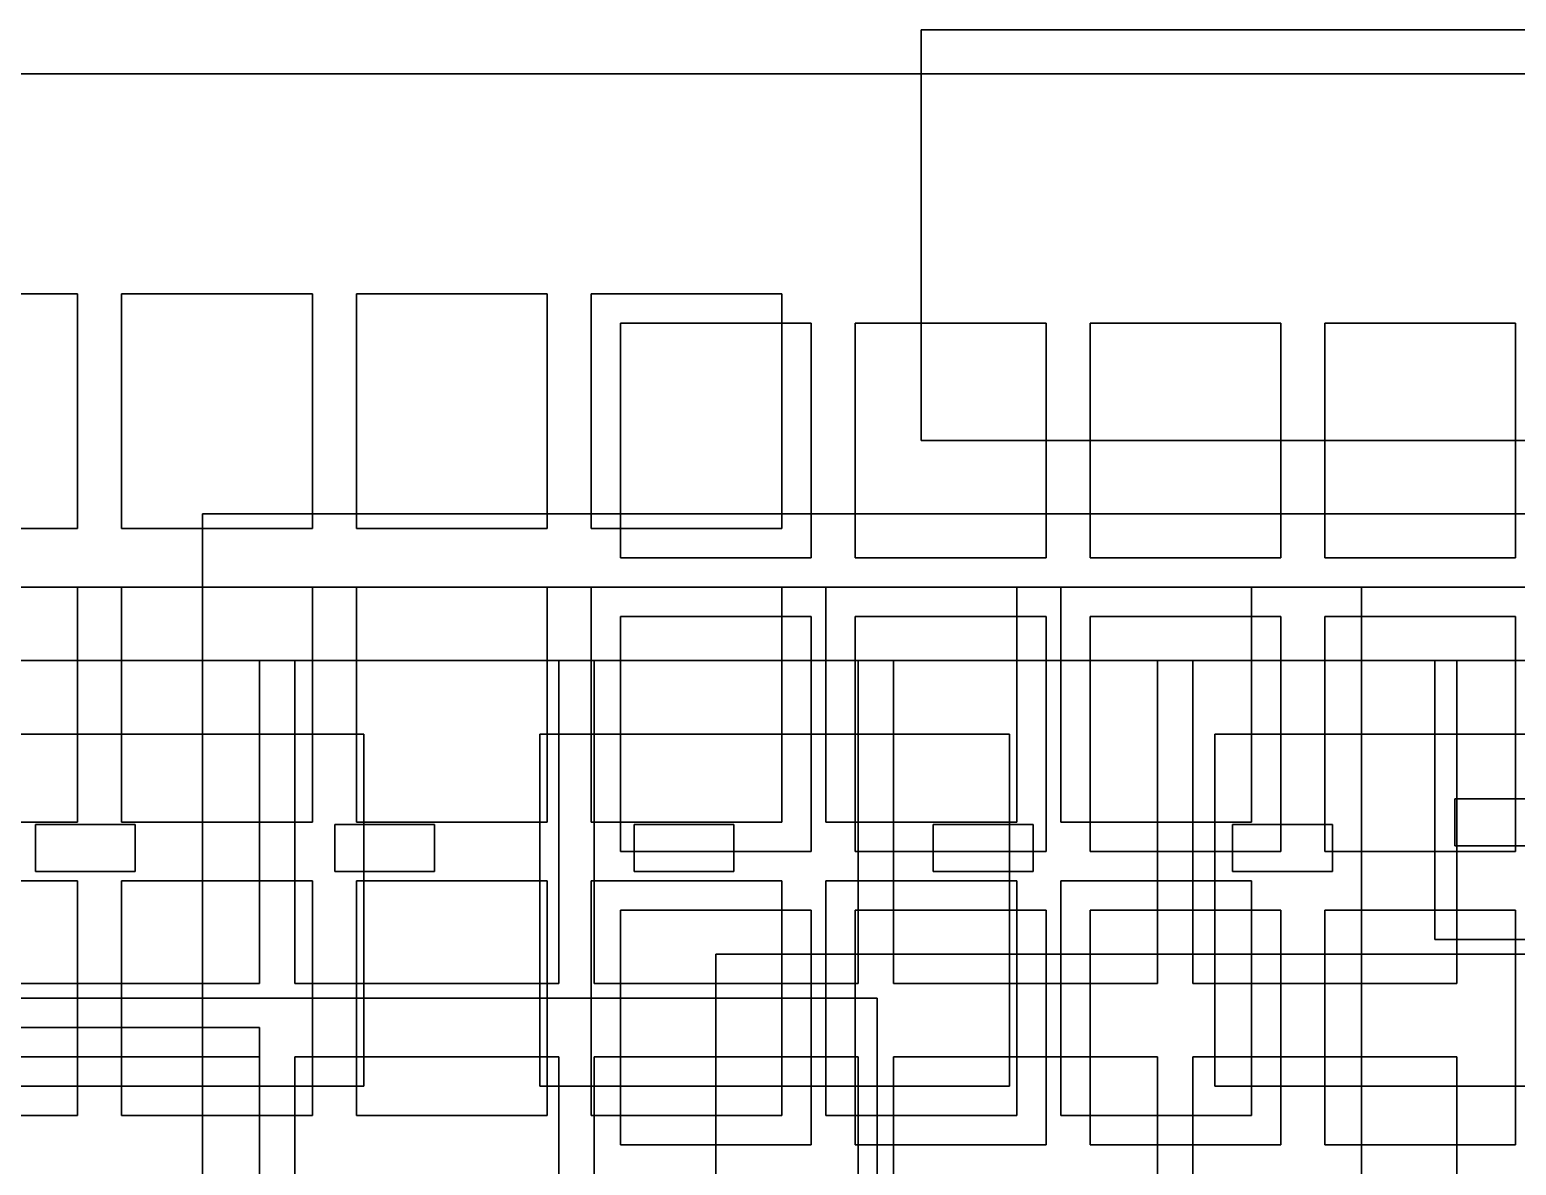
# Model space of a CAD drawing. Header units: feet. Extents: x -228 to 222, y -147 to 142.
# Drawn here: x -176.8 to -75.5, y 60.6 to 138 of the extents above; entities that cross this region are included whole.
import ezdxf

# ---------------------------------------------------------------- set-up
doc = ezdxf.new("R2010")
doc.units = ezdxf.units.FT
for name, color, linetype in [('bed', 7, 'CONTINUOUS'), ('corridor_soiled', 7, 'CONTINUOUS'), ('ed', 7, 'CONTINUOUS'), ('floor', 7, 'CONTINUOUS'), ('icu', 7, 'CONTINUOUS'), ('isolation_bed', 7, 'CONTINUOUS'), ('nicu', 7, 'CONTINUOUS'), ('procedure', 7, 'CONTINUOUS'), ('women', 7, 'CONTINUOUS')]:
    doc.layers.add(name, color=color, linetype=linetype)

msp = doc.modelspace()

# ---------------------------------------------------------------- linework, layer by layer
at = {"layer": 'bed'}
for points in [[(-108.38, 83.84, 63.75), (-115.18, 83.84, 63.75), (-115.18, 83.84, 65.95), (-108.38, 83.84, 65.95)], [(-115.18, 83.84, 63.75), (-115.18, 80.64, 63.75), (-115.18, 80.64, 65.95), (-115.18, 83.84, 65.95)], [(-115.18, 80.64, 65.95), (-108.38, 80.64, 65.95), (-108.38, 83.84, 65.95), (-115.18, 83.84, 65.95)], [(-115.18, 80.64, 63.75), (-115.18, 83.84, 63.75), (-108.38, 83.84, 63.75), (-108.38, 80.64, 63.75)], [(-108.38, 80.64, 63.75), (-108.38, 83.84, 63.75), (-108.38, 83.84, 65.95), (-108.38, 80.64, 65.95)], [(-87.98, 83.84, 63.75), (-94.78, 83.84, 63.75), (-94.78, 83.84, 65.95), (-87.98, 83.84, 65.95)], [(-94.78, 83.84, 63.75), (-94.78, 80.64, 63.75), (-94.78, 80.64, 65.95), (-94.78, 83.84, 65.95)], [(-94.78, 80.64, 65.95), (-87.98, 80.64, 65.95), (-87.98, 83.84, 65.95), (-94.78, 83.84, 65.95)], [(-94.78, 80.64, 63.75), (-94.78, 83.84, 63.75), (-87.98, 83.84, 63.75), (-87.98, 80.64, 63.75)], [(-87.98, 80.64, 63.75), (-87.98, 83.84, 63.75), (-87.98, 83.84, 65.95), (-87.98, 80.64, 65.95)], [(-115.18, 80.64, 63.75), (-108.38, 80.64, 63.75), (-108.38, 80.64, 65.95), (-115.18, 80.64, 65.95)], [(-94.78, 80.64, 63.75), (-87.98, 80.64, 63.75), (-87.98, 80.64, 65.95), (-94.78, 80.64, 65.95)]]:
    msp.add_3dface(points, dxfattribs=at)
at = {"layer": 'corridor_soiled'}
for points in [[(-119, 72, 15), (-189, 72, 15), (-189, 72, 20), (-119, 72, 20)], [(-189, 36, 20), (-119, 36, 20), (-119, 72, 20), (-189, 72, 20)], [(-189, 36, 15), (-189, 72, 15), (-119, 72, 15), (-119, 36, 15)], [(-119, 36, 15), (-119, 72, 15), (-119, 72, 20), (-119, 36, 20)]]:
    msp.add_3dface(points, dxfattribs=at)
at = {"layer": 'ed'}
for points in [[(-173.5, 120, 30), (-186.5, 120, 30), (-186.5, 120, 34.6), (-173.5, 120, 34.6)], [(-186.5, 104, 34.6), (-173.5, 104, 34.6), (-173.5, 120, 34.6), (-186.5, 120, 34.6)], [(-186.5, 104, 30), (-186.5, 120, 30), (-173.5, 120, 30), (-173.5, 104, 30)], [(-173.5, 104, 30), (-173.5, 120, 30), (-173.5, 120, 34.6), (-173.5, 104, 34.6)], [(-157.5, 120, 30), (-170.5, 120, 30), (-170.5, 120, 34.6), (-157.5, 120, 34.6)], [(-170.5, 120, 30), (-170.5, 104, 30), (-170.5, 104, 34.6), (-170.5, 120, 34.6)], [(-170.5, 104, 34.6), (-157.5, 104, 34.6), (-157.5, 120, 34.6), (-170.5, 120, 34.6)], [(-170.5, 104, 30), (-170.5, 120, 30), (-157.5, 120, 30), (-157.5, 104, 30)], [(-157.5, 104, 30), (-157.5, 120, 30), (-157.5, 120, 34.6), (-157.5, 104, 34.6)], [(-141.5, 120, 30), (-154.5, 120, 30), (-154.5, 120, 34.6), (-141.5, 120, 34.6)], [(-154.5, 120, 30), (-154.5, 104, 30), (-154.5, 104, 34.6), (-154.5, 120, 34.6)], [(-154.5, 104, 34.6), (-141.5, 104, 34.6), (-141.5, 120, 34.6), (-154.5, 120, 34.6)], [(-154.5, 104, 30), (-154.5, 120, 30), (-141.5, 120, 30), (-141.5, 104, 30)], [(-141.5, 104, 30), (-141.5, 120, 30), (-141.5, 120, 34.6), (-141.5, 104, 34.6)], [(-125.5, 120, 30), (-138.5, 120, 30), (-138.5, 120, 34.6), (-125.5, 120, 34.6)], [(-138.5, 120, 30), (-138.5, 104, 30), (-138.5, 104, 34.6), (-138.5, 120, 34.6)], [(-138.5, 104, 34.6), (-125.5, 104, 34.6), (-125.5, 120, 34.6), (-138.5, 120, 34.6)], [(-138.5, 104, 30), (-138.5, 120, 30), (-125.5, 120, 30), (-125.5, 104, 30)], [(-125.5, 104, 30), (-125.5, 120, 30), (-125.5, 120, 34.6), (-125.5, 104, 34.6)], [(-123.5, 118, 30), (-136.5, 118, 30), (-136.5, 118, 34.6), (-123.5, 118, 34.6)], [(-136.5, 118, 30), (-136.5, 102, 30), (-136.5, 102, 34.6), (-136.5, 118, 34.6)], [(-136.5, 102, 34.6), (-123.5, 102, 34.6), (-123.5, 118, 34.6), (-136.5, 118, 34.6)], [(-136.5, 102, 30), (-136.5, 118, 30), (-123.5, 118, 30), (-123.5, 102, 30)], [(-123.5, 102, 30), (-123.5, 118, 30), (-123.5, 118, 34.6), (-123.5, 102, 34.6)], [(-107.5, 118, 30), (-120.5, 118, 30), (-120.5, 118, 34.6), (-107.5, 118, 34.6)], [(-120.5, 118, 30), (-120.5, 102, 30), (-120.5, 102, 34.6), (-120.5, 118, 34.6)], [(-120.5, 102, 34.6), (-107.5, 102, 34.6), (-107.5, 118, 34.6), (-120.5, 118, 34.6)], [(-120.5, 102, 30), (-120.5, 118, 30), (-107.5, 118, 30), (-107.5, 102, 30)], [(-107.5, 102, 30), (-107.5, 118, 30), (-107.5, 118, 34.6), (-107.5, 102, 34.6)], [(-91.5, 118, 30), (-104.5, 118, 30), (-104.5, 118, 34.6), (-91.5, 118, 34.6)], [(-104.5, 118, 30), (-104.5, 102, 30), (-104.5, 102, 34.6), (-104.5, 118, 34.6)], [(-104.5, 102, 34.6), (-91.5, 102, 34.6), (-91.5, 118, 34.6), (-104.5, 118, 34.6)], [(-104.5, 102, 30), (-104.5, 118, 30), (-91.5, 118, 30), (-91.5, 102, 30)], [(-91.5, 102, 30), (-91.5, 118, 30), (-91.5, 118, 34.6), (-91.5, 102, 34.6)], [(-75.5, 118, 30), (-88.5, 118, 30), (-88.5, 118, 34.6), (-75.5, 118, 34.6)], [(-88.5, 118, 30), (-88.5, 102, 30), (-88.5, 102, 34.6), (-88.5, 118, 34.6)], [(-88.5, 102, 34.6), (-75.5, 102, 34.6), (-75.5, 118, 34.6), (-88.5, 118, 34.6)], [(-88.5, 102, 30), (-88.5, 118, 30), (-75.5, 118, 30), (-75.5, 102, 30)], [(-75.5, 102, 30), (-75.5, 118, 30), (-75.5, 118, 34.6), (-75.5, 102, 34.6)], [(-186.5, 104, 30), (-173.5, 104, 30), (-173.5, 104, 34.6), (-186.5, 104, 34.6)], [(-170.5, 104, 30), (-157.5, 104, 30), (-157.5, 104, 34.6), (-170.5, 104, 34.6)], [(-154.5, 104, 30), (-141.5, 104, 30), (-141.5, 104, 34.6), (-154.5, 104, 34.6)], [(-138.5, 104, 30), (-125.5, 104, 30), (-125.5, 104, 34.6), (-138.5, 104, 34.6)], [(-136.5, 102, 30), (-123.5, 102, 30), (-123.5, 102, 34.6), (-136.5, 102, 34.6)], [(-120.5, 102, 30), (-107.5, 102, 30), (-107.5, 102, 34.6), (-120.5, 102, 34.6)], [(-104.5, 102, 30), (-91.5, 102, 30), (-91.5, 102, 34.6), (-104.5, 102, 34.6)], [(-88.5, 102, 30), (-75.5, 102, 30), (-75.5, 102, 34.6), (-88.5, 102, 34.6)], [(-173.5, 100, 30), (-186.5, 100, 30), (-186.5, 100, 34.6), (-173.5, 100, 34.6)], [(-186.5, 84, 34.6), (-173.5, 84, 34.6), (-173.5, 100, 34.6), (-186.5, 100, 34.6)], [(-186.5, 84, 30), (-186.5, 100, 30), (-173.5, 100, 30), (-173.5, 84, 30)], [(-173.5, 84, 30), (-173.5, 100, 30), (-173.5, 100, 34.6), (-173.5, 84, 34.6)], [(-157.5, 100, 30), (-170.5, 100, 30), (-170.5, 100, 34.6), (-157.5, 100, 34.6)], [(-170.5, 100, 30), (-170.5, 84, 30), (-170.5, 84, 34.6), (-170.5, 100, 34.6)], [(-170.5, 84, 34.6), (-157.5, 84, 34.6), (-157.5, 100, 34.6), (-170.5, 100, 34.6)], [(-170.5, 84, 30), (-170.5, 100, 30), (-157.5, 100, 30), (-157.5, 84, 30)], [(-157.5, 84, 30), (-157.5, 100, 30), (-157.5, 100, 34.6), (-157.5, 84, 34.6)], [(-141.5, 100, 30), (-154.5, 100, 30), (-154.5, 100, 34.6), (-141.5, 100, 34.6)], [(-154.5, 100, 30), (-154.5, 84, 30), (-154.5, 84, 34.6), (-154.5, 100, 34.6)], [(-154.5, 84, 34.6), (-141.5, 84, 34.6), (-141.5, 100, 34.6), (-154.5, 100, 34.6)], [(-154.5, 84, 30), (-154.5, 100, 30), (-141.5, 100, 30), (-141.5, 84, 30)], [(-141.5, 84, 30), (-141.5, 100, 30), (-141.5, 100, 34.6), (-141.5, 84, 34.6)], [(-125.5, 100, 30), (-138.5, 100, 30), (-138.5, 100, 34.6), (-125.5, 100, 34.6)], [(-138.5, 100, 30), (-138.5, 84, 30), (-138.5, 84, 34.6), (-138.5, 100, 34.6)], [(-138.5, 84, 34.6), (-125.5, 84, 34.6), (-125.5, 100, 34.6), (-138.5, 100, 34.6)], [(-138.5, 84, 30), (-138.5, 100, 30), (-125.5, 100, 30), (-125.5, 84, 30)], [(-125.5, 84, 30), (-125.5, 100, 30), (-125.5, 100, 34.6), (-125.5, 84, 34.6)], [(-109.5, 100, 30), (-122.5, 100, 30), (-122.5, 100, 34.6), (-109.5, 100, 34.6)], [(-122.5, 100, 30), (-122.5, 84, 30), (-122.5, 84, 34.6), (-122.5, 100, 34.6)], [(-122.5, 84, 34.6), (-109.5, 84, 34.6), (-109.5, 100, 34.6), (-122.5, 100, 34.6)], [(-122.5, 84, 30), (-122.5, 100, 30), (-109.5, 100, 30), (-109.5, 84, 30)], [(-109.5, 84, 30), (-109.5, 100, 30), (-109.5, 100, 34.6), (-109.5, 84, 34.6)], [(-93.5, 100, 30), (-106.5, 100, 30), (-106.5, 100, 34.6), (-93.5, 100, 34.6)], [(-106.5, 100, 30), (-106.5, 84, 30), (-106.5, 84, 34.6), (-106.5, 100, 34.6)], [(-106.5, 84, 34.6), (-93.5, 84, 34.6), (-93.5, 100, 34.6), (-106.5, 100, 34.6)], [(-106.5, 84, 30), (-106.5, 100, 30), (-93.5, 100, 30), (-93.5, 84, 30)], [(-93.5, 84, 30), (-93.5, 100, 30), (-93.5, 100, 34.6), (-93.5, 84, 34.6)], [(-123.5, 98, 30), (-136.5, 98, 30), (-136.5, 98, 34.6), (-123.5, 98, 34.6)], [(-136.5, 98, 30), (-136.5, 82, 30), (-136.5, 82, 34.6), (-136.5, 98, 34.6)], [(-136.5, 82, 34.6), (-123.5, 82, 34.6), (-123.5, 98, 34.6), (-136.5, 98, 34.6)], [(-136.5, 82, 30), (-136.5, 98, 30), (-123.5, 98, 30), (-123.5, 82, 30)], [(-123.5, 82, 30), (-123.5, 98, 30), (-123.5, 98, 34.6), (-123.5, 82, 34.6)], [(-107.5, 98, 30), (-120.5, 98, 30), (-120.5, 98, 34.6), (-107.5, 98, 34.6)], [(-120.5, 98, 30), (-120.5, 82, 30), (-120.5, 82, 34.6), (-120.5, 98, 34.6)], [(-120.5, 82, 34.6), (-107.5, 82, 34.6), (-107.5, 98, 34.6), (-120.5, 98, 34.6)], [(-120.5, 82, 30), (-120.5, 98, 30), (-107.5, 98, 30), (-107.5, 82, 30)], [(-107.5, 82, 30), (-107.5, 98, 30), (-107.5, 98, 34.6), (-107.5, 82, 34.6)], [(-91.5, 98, 30), (-104.5, 98, 30), (-104.5, 98, 34.6), (-91.5, 98, 34.6)], [(-104.5, 98, 30), (-104.5, 82, 30), (-104.5, 82, 34.6), (-104.5, 98, 34.6)], [(-104.5, 82, 34.6), (-91.5, 82, 34.6), (-91.5, 98, 34.6), (-104.5, 98, 34.6)], [(-104.5, 82, 30), (-104.5, 98, 30), (-91.5, 98, 30), (-91.5, 82, 30)], [(-91.5, 82, 30), (-91.5, 98, 30), (-91.5, 98, 34.6), (-91.5, 82, 34.6)], [(-75.5, 98, 30), (-88.5, 98, 30), (-88.5, 98, 34.6), (-75.5, 98, 34.6)], [(-88.5, 98, 30), (-88.5, 82, 30), (-88.5, 82, 34.6), (-88.5, 98, 34.6)], [(-88.5, 82, 34.6), (-75.5, 82, 34.6), (-75.5, 98, 34.6), (-88.5, 98, 34.6)], [(-88.5, 82, 30), (-88.5, 98, 30), (-75.5, 98, 30), (-75.5, 82, 30)], [(-75.5, 82, 30), (-75.5, 98, 30), (-75.5, 98, 34.6), (-75.5, 82, 34.6)], [(-186.5, 84, 30), (-173.5, 84, 30), (-173.5, 84, 34.6), (-186.5, 84, 34.6)], [(-170.5, 84, 30), (-157.5, 84, 30), (-157.5, 84, 34.6), (-170.5, 84, 34.6)], [(-154.5, 84, 30), (-141.5, 84, 30), (-141.5, 84, 34.6), (-154.5, 84, 34.6)], [(-138.5, 84, 30), (-125.5, 84, 30), (-125.5, 84, 34.6), (-138.5, 84, 34.6)], [(-122.5, 84, 30), (-109.5, 84, 30), (-109.5, 84, 34.6), (-122.5, 84, 34.6)], [(-106.5, 84, 30), (-93.5, 84, 30), (-93.5, 84, 34.6), (-106.5, 84, 34.6)], [(-136.5, 82, 30), (-123.5, 82, 30), (-123.5, 82, 34.6), (-136.5, 82, 34.6)], [(-120.5, 82, 30), (-107.5, 82, 30), (-107.5, 82, 34.6), (-120.5, 82, 34.6)], [(-104.5, 82, 30), (-91.5, 82, 30), (-91.5, 82, 34.6), (-104.5, 82, 34.6)], [(-88.5, 82, 30), (-75.5, 82, 30), (-75.5, 82, 34.6), (-88.5, 82, 34.6)], [(-173.5, 80, 30), (-186.5, 80, 30), (-186.5, 80, 34.6), (-173.5, 80, 34.6)], [(-186.5, 64, 34.6), (-173.5, 64, 34.6), (-173.5, 80, 34.6), (-186.5, 80, 34.6)], [(-186.5, 64, 30), (-186.5, 80, 30), (-173.5, 80, 30), (-173.5, 64, 30)], [(-173.5, 64, 30), (-173.5, 80, 30), (-173.5, 80, 34.6), (-173.5, 64, 34.6)], [(-157.5, 80, 30), (-170.5, 80, 30), (-170.5, 80, 34.6), (-157.5, 80, 34.6)], [(-170.5, 80, 30), (-170.5, 64, 30), (-170.5, 64, 34.6), (-170.5, 80, 34.6)], [(-170.5, 64, 34.6), (-157.5, 64, 34.6), (-157.5, 80, 34.6), (-170.5, 80, 34.6)], [(-170.5, 64, 30), (-170.5, 80, 30), (-157.5, 80, 30), (-157.5, 64, 30)], [(-157.5, 64, 30), (-157.5, 80, 30), (-157.5, 80, 34.6), (-157.5, 64, 34.6)], [(-141.5, 80, 30), (-154.5, 80, 30), (-154.5, 80, 34.6), (-141.5, 80, 34.6)], [(-154.5, 80, 30), (-154.5, 64, 30), (-154.5, 64, 34.6), (-154.5, 80, 34.6)], [(-154.5, 64, 34.6), (-141.5, 64, 34.6), (-141.5, 80, 34.6), (-154.5, 80, 34.6)], [(-154.5, 64, 30), (-154.5, 80, 30), (-141.5, 80, 30), (-141.5, 64, 30)], [(-141.5, 64, 30), (-141.5, 80, 30), (-141.5, 80, 34.6), (-141.5, 64, 34.6)], [(-125.5, 80, 30), (-138.5, 80, 30), (-138.5, 80, 34.6), (-125.5, 80, 34.6)], [(-138.5, 80, 30), (-138.5, 64, 30), (-138.5, 64, 34.6), (-138.5, 80, 34.6)], [(-138.5, 64, 34.6), (-125.5, 64, 34.6), (-125.5, 80, 34.6), (-138.5, 80, 34.6)], [(-138.5, 64, 30), (-138.5, 80, 30), (-125.5, 80, 30), (-125.5, 64, 30)], [(-125.5, 64, 30), (-125.5, 80, 30), (-125.5, 80, 34.6), (-125.5, 64, 34.6)], [(-109.5, 80, 30), (-122.5, 80, 30), (-122.5, 80, 34.6), (-109.5, 80, 34.6)], [(-122.5, 80, 30), (-122.5, 64, 30), (-122.5, 64, 34.6), (-122.5, 80, 34.6)], [(-122.5, 64, 34.6), (-109.5, 64, 34.6), (-109.5, 80, 34.6), (-122.5, 80, 34.6)], [(-122.5, 64, 30), (-122.5, 80, 30), (-109.5, 80, 30), (-109.5, 64, 30)], [(-109.5, 64, 30), (-109.5, 80, 30), (-109.5, 80, 34.6), (-109.5, 64, 34.6)], [(-93.5, 80, 30), (-106.5, 80, 30), (-106.5, 80, 34.6), (-93.5, 80, 34.6)], [(-106.5, 80, 30), (-106.5, 64, 30), (-106.5, 64, 34.6), (-106.5, 80, 34.6)], [(-106.5, 64, 34.6), (-93.5, 64, 34.6), (-93.5, 80, 34.6), (-106.5, 80, 34.6)], [(-106.5, 64, 30), (-106.5, 80, 30), (-93.5, 80, 30), (-93.5, 64, 30)], [(-93.5, 64, 30), (-93.5, 80, 30), (-93.5, 80, 34.6), (-93.5, 64, 34.6)], [(-123.5, 78, 30), (-136.5, 78, 30), (-136.5, 78, 34.6), (-123.5, 78, 34.6)], [(-136.5, 78, 30), (-136.5, 62, 30), (-136.5, 62, 34.6), (-136.5, 78, 34.6)], [(-136.5, 62, 34.6), (-123.5, 62, 34.6), (-123.5, 78, 34.6), (-136.5, 78, 34.6)], [(-136.5, 62, 30), (-136.5, 78, 30), (-123.5, 78, 30), (-123.5, 62, 30)], [(-123.5, 62, 30), (-123.5, 78, 30), (-123.5, 78, 34.6), (-123.5, 62, 34.6)], [(-107.5, 78, 30), (-120.5, 78, 30), (-120.5, 78, 34.6), (-107.5, 78, 34.6)], [(-120.5, 78, 30), (-120.5, 62, 30), (-120.5, 62, 34.6), (-120.5, 78, 34.6)], [(-120.5, 62, 34.6), (-107.5, 62, 34.6), (-107.5, 78, 34.6), (-120.5, 78, 34.6)], [(-120.5, 62, 30), (-120.5, 78, 30), (-107.5, 78, 30), (-107.5, 62, 30)], [(-107.5, 62, 30), (-107.5, 78, 30), (-107.5, 78, 34.6), (-107.5, 62, 34.6)], [(-91.5, 78, 30), (-104.5, 78, 30), (-104.5, 78, 34.6), (-91.5, 78, 34.6)], [(-104.5, 78, 30), (-104.5, 62, 30), (-104.5, 62, 34.6), (-104.5, 78, 34.6)], [(-104.5, 62, 34.6), (-91.5, 62, 34.6), (-91.5, 78, 34.6), (-104.5, 78, 34.6)], [(-104.5, 62, 30), (-104.5, 78, 30), (-91.5, 78, 30), (-91.5, 62, 30)], [(-91.5, 62, 30), (-91.5, 78, 30), (-91.5, 78, 34.6), (-91.5, 62, 34.6)], [(-75.5, 78, 30), (-88.5, 78, 30), (-88.5, 78, 34.6), (-75.5, 78, 34.6)], [(-88.5, 78, 30), (-88.5, 62, 30), (-88.5, 62, 34.6), (-88.5, 78, 34.6)], [(-88.5, 62, 34.6), (-75.5, 62, 34.6), (-75.5, 78, 34.6), (-88.5, 78, 34.6)], [(-88.5, 62, 30), (-88.5, 78, 30), (-75.5, 78, 30), (-75.5, 62, 30)], [(-75.5, 62, 30), (-75.5, 78, 30), (-75.5, 78, 34.6), (-75.5, 62, 34.6)], [(-186.5, 64, 30), (-173.5, 64, 30), (-173.5, 64, 34.6), (-186.5, 64, 34.6)], [(-170.5, 64, 30), (-157.5, 64, 30), (-157.5, 64, 34.6), (-170.5, 64, 34.6)], [(-154.5, 64, 30), (-141.5, 64, 30), (-141.5, 64, 34.6), (-154.5, 64, 34.6)], [(-138.5, 64, 30), (-125.5, 64, 30), (-125.5, 64, 34.6), (-138.5, 64, 34.6)], [(-122.5, 64, 30), (-109.5, 64, 30), (-109.5, 64, 34.6), (-122.5, 64, 34.6)], [(-106.5, 64, 30), (-93.5, 64, 30), (-93.5, 64, 34.6), (-106.5, 64, 34.6)], [(-136.5, 62, 30), (-123.5, 62, 30), (-123.5, 62, 34.6), (-136.5, 62, 34.6)], [(-120.5, 62, 30), (-107.5, 62, 30), (-107.5, 62, 34.6), (-120.5, 62, 34.6)], [(-104.5, 62, 30), (-91.5, 62, 30), (-91.5, 62, 34.6), (-104.5, 62, 34.6)], [(-88.5, 62, 30), (-75.5, 62, 30), (-75.5, 62, 34.6), (-88.5, 62, 34.6)]]:
    msp.add_3dface(points, dxfattribs=at)
at = {"layer": 'floor'}
for points in [[(215, 135, -0.28), (-215, 135, -0.28), (-215, 135, 0.28), (215, 135, 0.28)], [(-215, -135, 0.28), (215, -135, 0.28), (215, 135, 0.28), (-215, 135, 0.28)], [(-215, -135, -0.28), (-215, 135, -0.28), (215, 135, -0.28), (215, -135, -0.28)], [(215, 135, 14.72), (-215, 135, 14.72), (-215, 135, 15.28), (215, 135, 15.28)], [(-215, -135, 15.28), (215, -135, 15.28), (215, 135, 15.28), (-215, 135, 15.28)], [(-215, -135, 14.72), (-215, 135, 14.72), (215, 135, 14.72), (215, -135, 14.72)], [(215, 135, 29.73), (-215, 135, 29.73), (-215, 135, 30.27), (215, 135, 30.27)], [(-215, -135, 30.27), (215, -135, 30.27), (215, 135, 30.27), (-215, 135, 30.27)], [(-215, -135, 29.73), (-215, 135, 29.73), (215, 135, 29.73), (215, -135, 29.73)], [(215, 135, 44.73), (-215, 135, 44.73), (-215, 135, 45.27), (215, 135, 45.27)], [(-215, -135, 45.27), (215, -135, 45.27), (215, 135, 45.27), (-215, 135, 45.27)], [(-215, -135, 44.73), (-215, 135, 44.73), (215, 135, 44.73), (215, -135, 44.73)], [(215, 135, 59.73), (-215, 135, 59.73), (-215, 135, 60.27), (215, 135, 60.27)], [(-215, -135, 60.27), (215, -135, 60.27), (215, 135, 60.27), (-215, 135, 60.27)], [(-215, -135, 59.73), (-215, 135, 59.73), (215, 135, 59.73), (215, -135, 59.73)], [(165, 105, 74.72), (-165, 105, 74.72), (-165, 105, 75.28), (165, 105, 75.28)], [(-165, 105, 74.72), (-165, -105, 74.72), (-165, -105, 75.28), (-165, 105, 75.28)], [(-165, -105, 75.28), (165, -105, 75.28), (165, 105, 75.28), (-165, 105, 75.28)], [(-165, -105, 74.72), (-165, 105, 74.72), (165, 105, 74.72), (165, -105, 74.72)], [(165, 105, 89.72), (-165, 105, 89.72), (-165, 105, 90.28), (165, 105, 90.28)], [(-165, 105, 89.72), (-165, -105, 89.72), (-165, -105, 90.28), (-165, 105, 90.28)], [(-165, -105, 90.28), (165, -105, 90.28), (165, 105, 90.28), (-165, 105, 90.28)], [(-165, -105, 89.72), (-165, 105, 89.72), (165, 105, 89.72), (165, -105, 89.72)], [(165, 105, 104.72), (-165, 105, 104.72), (-165, 105, 105.28), (165, 105, 105.28)], [(-165, 105, 104.72), (-165, -105, 104.72), (-165, -105, 105.28), (-165, 105, 105.28)], [(-165, -105, 105.28), (165, -105, 105.28), (165, 105, 105.28), (-165, 105, 105.28)], [(-165, -105, 104.72), (-165, 105, 104.72), (165, 105, 104.72), (165, -105, 104.72)], [(165, 105, 119.72), (-165, 105, 119.72), (-165, 105, 120.28), (165, 105, 120.28)], [(-165, 105, 119.72), (-165, -105, 119.72), (-165, -105, 120.28), (-165, 105, 120.28)], [(-165, -105, 120.28), (165, -105, 120.28), (165, 105, 120.28), (-165, 105, 120.28)], [(-165, -105, 119.72), (-165, 105, 119.72), (165, 105, 119.72), (165, -105, 119.72)], [(165, 105, 134.72), (-165, 105, 134.72), (-165, 105, 135.28), (165, 105, 135.28)], [(-165, 105, 134.72), (-165, -105, 134.72), (-165, -105, 135.28), (-165, 105, 135.28)], [(-165, -105, 135.28), (165, -105, 135.28), (165, 105, 135.28), (-165, 105, 135.28)], [(-165, -105, 134.72), (-165, 105, 134.72), (165, 105, 134.72), (165, -105, 134.72)], [(165, 105, 149.72), (-165, 105, 149.72), (-165, 105, 150.28), (165, 105, 150.28)], [(-165, 105, 149.72), (-165, -105, 149.72), (-165, -105, 150.28), (-165, 105, 150.28)], [(-165, -105, 150.28), (165, -105, 150.28), (165, 105, 150.28), (-165, 105, 150.28)], [(-165, -105, 149.72), (-165, 105, 149.72), (165, 105, 149.72), (165, -105, 149.72)], [(165, 105, 164.72), (-165, 105, 164.72), (-165, 105, 165.28), (165, 105, 165.28)], [(-165, 105, 164.72), (-165, -105, 164.72), (-165, -105, 165.28), (-165, 105, 165.28)], [(-165, -105, 165.28), (165, -105, 165.28), (165, 105, 165.28), (-165, 105, 165.28)], [(-165, -105, 164.72), (-165, 105, 164.72), (165, 105, 164.72), (165, -105, 164.72)], [(165, 105, 179.72), (-165, 105, 179.72), (-165, 105, 180.28), (165, 105, 180.28)], [(-165, 105, 179.72), (-165, -105, 179.72), (-165, -105, 180.28), (-165, 105, 180.28)], [(-165, -105, 180.28), (165, -105, 180.28), (165, 105, 180.28), (-165, 105, 180.28)], [(-165, -105, 179.72), (-165, 105, 179.72), (165, 105, 179.72), (165, -105, 179.72)], [(165, 95, 194.72), (-165, 95, 194.72), (-165, 95, 195.28), (165, 95, 195.28)], [(-165, 95, 194.72), (-165, -95, 194.72), (-165, -95, 195.28), (-165, 95, 195.28)], [(-165, -95, 195.28), (165, -95, 195.28), (165, 95, 195.28), (-165, 95, 195.28)], [(-165, -95, 194.72), (-165, 95, 194.72), (165, 95, 194.72), (165, -95, 194.72)], [(165, 95, 209.72), (-165, 95, 209.72), (-165, 95, 210.28), (165, 95, 210.28)], [(-165, 95, 209.72), (-165, -95, 209.72), (-165, -95, 210.28), (-165, 95, 210.28)], [(-165, -95, 210.28), (165, -95, 210.28), (165, 95, 210.28), (-165, 95, 210.28)], [(-165, -95, 209.72), (-165, 95, 209.72), (165, 95, 209.72), (165, -95, 209.72)], [(130, 75, 224.72), (-130, 75, 224.72), (-130, 75, 225.28), (130, 75, 225.28)], [(-130, 75, 224.72), (-130, -75, 224.72), (-130, -75, 225.28), (-130, 75, 225.28)], [(-130, -75, 225.28), (130, -75, 225.28), (130, 75, 225.28), (-130, 75, 225.28)], [(-130, -75, 224.72), (-130, 75, 224.72), (130, 75, 224.72), (130, -75, 224.72)]]:
    msp.add_3dface(points, dxfattribs=at)
at = {"layer": 'icu'}
for points in [[(-67.5, 100, 60), (-202.5, 100, 60), (-202.5, 100, 62.5), (-67.5, 100, 62.5)], [(-202.5, 16, 62.5), (-67.5, 16, 62.5), (-67.5, 100, 62.5), (-202.5, 100, 62.5)], [(-202.5, 16, 60), (-202.5, 100, 60), (-67.5, 100, 60), (-67.5, 16, 60)], [(-161.1, 95, 60), (-179.1, 95, 60), (-179.1, 95, 64.2), (-161.1, 95, 64.2)], [(-179.1, 73, 64.2), (-161.1, 73, 64.2), (-161.1, 95, 64.2), (-179.1, 95, 64.2)], [(-179.1, 73, 60), (-179.1, 95, 60), (-161.1, 95, 60), (-161.1, 73, 60)], [(-161.1, 73, 60), (-161.1, 95, 60), (-161.1, 95, 64.2), (-161.1, 73, 64.2)], [(-140.7, 95, 60), (-158.7, 95, 60), (-158.7, 95, 64.2), (-140.7, 95, 64.2)], [(-158.7, 95, 60), (-158.7, 73, 60), (-158.7, 73, 64.2), (-158.7, 95, 64.2)], [(-158.7, 73, 64.2), (-140.7, 73, 64.2), (-140.7, 95, 64.2), (-158.7, 95, 64.2)], [(-158.7, 73, 60), (-158.7, 95, 60), (-140.7, 95, 60), (-140.7, 73, 60)], [(-140.7, 73, 60), (-140.7, 95, 60), (-140.7, 95, 64.2), (-140.7, 73, 64.2)], [(-120.3, 95, 60), (-138.3, 95, 60), (-138.3, 95, 64.2), (-120.3, 95, 64.2)], [(-138.3, 95, 60), (-138.3, 73, 60), (-138.3, 73, 64.2), (-138.3, 95, 64.2)], [(-138.3, 73, 64.2), (-120.3, 73, 64.2), (-120.3, 95, 64.2), (-138.3, 95, 64.2)], [(-138.3, 73, 60), (-138.3, 95, 60), (-120.3, 95, 60), (-120.3, 73, 60)], [(-120.3, 73, 60), (-120.3, 95, 60), (-120.3, 95, 64.2), (-120.3, 73, 64.2)], [(-99.9, 95, 60), (-117.9, 95, 60), (-117.9, 95, 64.2), (-99.9, 95, 64.2)], [(-117.9, 95, 60), (-117.9, 73, 60), (-117.9, 73, 64.2), (-117.9, 95, 64.2)], [(-117.9, 73, 64.2), (-99.9, 73, 64.2), (-99.9, 95, 64.2), (-117.9, 95, 64.2)], [(-117.9, 73, 60), (-117.9, 95, 60), (-99.9, 95, 60), (-99.9, 73, 60)], [(-99.9, 73, 60), (-99.9, 95, 60), (-99.9, 95, 64.2), (-99.9, 73, 64.2)], [(-79.5, 95, 60), (-97.5, 95, 60), (-97.5, 95, 64.2), (-79.5, 95, 64.2)], [(-97.5, 95, 60), (-97.5, 73, 60), (-97.5, 73, 64.2), (-97.5, 95, 64.2)], [(-97.5, 73, 64.2), (-79.5, 73, 64.2), (-79.5, 95, 64.2), (-97.5, 95, 64.2)], [(-97.5, 73, 60), (-97.5, 95, 60), (-79.5, 95, 60), (-79.5, 73, 60)], [(-79.5, 73, 60), (-79.5, 95, 60), (-79.5, 95, 64.2), (-79.5, 73, 64.2)], [(-179.1, 73, 60), (-161.1, 73, 60), (-161.1, 73, 64.2), (-179.1, 73, 64.2)], [(-158.7, 73, 60), (-140.7, 73, 60), (-140.7, 73, 64.2), (-158.7, 73, 64.2)], [(-138.3, 73, 60), (-120.3, 73, 60), (-120.3, 73, 64.2), (-138.3, 73, 64.2)], [(-117.9, 73, 60), (-99.9, 73, 60), (-99.9, 73, 64.2), (-117.9, 73, 64.2)], [(-97.5, 73, 60), (-79.5, 73, 60), (-79.5, 73, 64.2), (-97.5, 73, 64.2)], [(-161.1, 70, 60), (-179.1, 70, 60), (-179.1, 70, 64.2), (-161.1, 70, 64.2)], [(-179.1, 48, 64.2), (-161.1, 48, 64.2), (-161.1, 70, 64.2), (-179.1, 70, 64.2)], [(-179.1, 48, 60), (-179.1, 70, 60), (-161.1, 70, 60), (-161.1, 48, 60)], [(-161.1, 48, 60), (-161.1, 70, 60), (-161.1, 70, 64.2), (-161.1, 48, 64.2)], [(-161.1, 68, 60), (-179.1, 68, 60), (-179.1, 68, 64.2), (-161.1, 68, 64.2)], [(-179.1, 46, 64.2), (-161.1, 46, 64.2), (-161.1, 68, 64.2), (-179.1, 68, 64.2)], [(-179.1, 46, 60), (-179.1, 68, 60), (-161.1, 68, 60), (-161.1, 46, 60)], [(-161.1, 46, 60), (-161.1, 68, 60), (-161.1, 68, 64.2), (-161.1, 46, 64.2)], [(-140.7, 68, 60), (-158.7, 68, 60), (-158.7, 68, 64.2), (-140.7, 68, 64.2)], [(-158.7, 68, 60), (-158.7, 46, 60), (-158.7, 46, 64.2), (-158.7, 68, 64.2)], [(-158.7, 46, 64.2), (-140.7, 46, 64.2), (-140.7, 68, 64.2), (-158.7, 68, 64.2)], [(-158.7, 46, 60), (-158.7, 68, 60), (-140.7, 68, 60), (-140.7, 46, 60)], [(-140.7, 46, 60), (-140.7, 68, 60), (-140.7, 68, 64.2), (-140.7, 46, 64.2)], [(-120.3, 68, 60), (-138.3, 68, 60), (-138.3, 68, 64.2), (-120.3, 68, 64.2)], [(-138.3, 68, 60), (-138.3, 46, 60), (-138.3, 46, 64.2), (-138.3, 68, 64.2)], [(-138.3, 46, 64.2), (-120.3, 46, 64.2), (-120.3, 68, 64.2), (-138.3, 68, 64.2)], [(-138.3, 46, 60), (-138.3, 68, 60), (-120.3, 68, 60), (-120.3, 46, 60)], [(-120.3, 46, 60), (-120.3, 68, 60), (-120.3, 68, 64.2), (-120.3, 46, 64.2)], [(-99.9, 68, 60), (-117.9, 68, 60), (-117.9, 68, 64.2), (-99.9, 68, 64.2)], [(-117.9, 68, 60), (-117.9, 46, 60), (-117.9, 46, 64.2), (-117.9, 68, 64.2)], [(-117.9, 46, 64.2), (-99.9, 46, 64.2), (-99.9, 68, 64.2), (-117.9, 68, 64.2)], [(-117.9, 46, 60), (-117.9, 68, 60), (-99.9, 68, 60), (-99.9, 46, 60)], [(-99.9, 46, 60), (-99.9, 68, 60), (-99.9, 68, 64.2), (-99.9, 46, 64.2)], [(-79.5, 68, 60), (-97.5, 68, 60), (-97.5, 68, 64.2), (-79.5, 68, 64.2)], [(-97.5, 68, 60), (-97.5, 46, 60), (-97.5, 46, 64.2), (-97.5, 68, 64.2)], [(-97.5, 46, 64.2), (-79.5, 46, 64.2), (-79.5, 68, 64.2), (-97.5, 68, 64.2)], [(-97.5, 46, 60), (-97.5, 68, 60), (-79.5, 68, 60), (-79.5, 46, 60)], [(-79.5, 46, 60), (-79.5, 68, 60), (-79.5, 68, 64.2), (-79.5, 46, 64.2)]]:
    msp.add_3dface(points, dxfattribs=at)
at = {"layer": 'isolation_bed'}
for points in [[(-72.84, 85.58, 138.75), (-79.64, 85.58, 138.75), (-79.64, 85.58, 140.95), (-72.84, 85.58, 140.95)], [(-79.64, 85.58, 138.75), (-79.64, 82.38, 138.75), (-79.64, 82.38, 140.95), (-79.64, 85.58, 140.95)], [(-79.64, 82.38, 140.95), (-72.84, 82.38, 140.95), (-72.84, 85.58, 140.95), (-79.64, 85.58, 140.95)], [(-79.64, 82.38, 138.75), (-79.64, 85.58, 138.75), (-72.84, 85.58, 138.75), (-72.84, 82.38, 138.75)], [(-72.84, 85.58, 153.75), (-79.64, 85.58, 153.75), (-79.64, 85.58, 155.95), (-72.84, 85.58, 155.95)], [(-79.64, 85.58, 153.75), (-79.64, 82.38, 153.75), (-79.64, 82.38, 155.95), (-79.64, 85.58, 155.95)], [(-79.64, 82.38, 155.95), (-72.84, 82.38, 155.95), (-72.84, 85.58, 155.95), (-79.64, 85.58, 155.95)], [(-79.64, 82.38, 153.75), (-79.64, 85.58, 153.75), (-72.84, 85.58, 153.75), (-72.84, 82.38, 153.75)], [(-169.58, 83.84, 63.75), (-176.38, 83.84, 63.75), (-176.38, 83.84, 65.95), (-169.58, 83.84, 65.95)], [(-176.38, 83.84, 63.75), (-176.38, 80.64, 63.75), (-176.38, 80.64, 65.95), (-176.38, 83.84, 65.95)], [(-176.38, 80.64, 65.95), (-169.58, 80.64, 65.95), (-169.58, 83.84, 65.95), (-176.38, 83.84, 65.95)], [(-176.38, 80.64, 63.75), (-176.38, 83.84, 63.75), (-169.58, 83.84, 63.75), (-169.58, 80.64, 63.75)], [(-169.58, 80.64, 63.75), (-169.58, 83.84, 63.75), (-169.58, 83.84, 65.95), (-169.58, 80.64, 65.95)], [(-149.18, 83.84, 63.75), (-155.98, 83.84, 63.75), (-155.98, 83.84, 65.95), (-149.18, 83.84, 65.95)], [(-155.98, 83.84, 63.75), (-155.98, 80.64, 63.75), (-155.98, 80.64, 65.95), (-155.98, 83.84, 65.95)], [(-155.98, 80.64, 65.95), (-149.18, 80.64, 65.95), (-149.18, 83.84, 65.95), (-155.98, 83.84, 65.95)], [(-155.98, 80.64, 63.75), (-155.98, 83.84, 63.75), (-149.18, 83.84, 63.75), (-149.18, 80.64, 63.75)], [(-149.18, 80.64, 63.75), (-149.18, 83.84, 63.75), (-149.18, 83.84, 65.95), (-149.18, 80.64, 65.95)], [(-128.78, 83.84, 63.75), (-135.58, 83.84, 63.75), (-135.58, 83.84, 65.95), (-128.78, 83.84, 65.95)], [(-135.58, 83.84, 63.75), (-135.58, 80.64, 63.75), (-135.58, 80.64, 65.95), (-135.58, 83.84, 65.95)], [(-135.58, 80.64, 65.95), (-128.78, 80.64, 65.95), (-128.78, 83.84, 65.95), (-135.58, 83.84, 65.95)], [(-135.58, 80.64, 63.75), (-135.58, 83.84, 63.75), (-128.78, 83.84, 63.75), (-128.78, 80.64, 63.75)], [(-128.78, 80.64, 63.75), (-128.78, 83.84, 63.75), (-128.78, 83.84, 65.95), (-128.78, 80.64, 65.95)], [(-79.64, 82.38, 138.75), (-72.84, 82.38, 138.75), (-72.84, 82.38, 140.95), (-79.64, 82.38, 140.95)], [(-79.64, 82.38, 153.75), (-72.84, 82.38, 153.75), (-72.84, 82.38, 155.95), (-79.64, 82.38, 155.95)], [(-176.38, 80.64, 63.75), (-169.58, 80.64, 63.75), (-169.58, 80.64, 65.95), (-176.38, 80.64, 65.95)], [(-155.98, 80.64, 63.75), (-149.18, 80.64, 63.75), (-149.18, 80.64, 65.95), (-155.98, 80.64, 65.95)], [(-135.58, 80.64, 63.75), (-128.78, 80.64, 63.75), (-128.78, 80.64, 65.95), (-135.58, 80.64, 65.95)]]:
    msp.add_3dface(points, dxfattribs=at)
at = {"layer": 'nicu'}
for points in [[(42, 100, 150), (-86, 100, 150), (-86, 100, 152.5), (42, 100, 152.5)], [(-86, 100, 150), (-86, 16, 150), (-86, 16, 152.5), (-86, 100, 152.5)], [(-86, 16, 152.5), (42, 16, 152.5), (42, 100, 152.5), (-86, 100, 152.5)], [(-86, 16, 150), (-86, 100, 150), (42, 100, 150), (42, 16, 150)], [(-67, 95, 150), (-81, 95, 150), (-81, 95, 154.2), (-67, 95, 154.2)], [(-81, 95, 150), (-81, 76, 150), (-81, 76, 154.2), (-81, 95, 154.2)], [(-81, 76, 154.2), (-67, 76, 154.2), (-67, 95, 154.2), (-81, 95, 154.2)], [(-81, 76, 150), (-81, 95, 150), (-67, 95, 150), (-67, 76, 150)], [(-81, 76, 150), (-67, 76, 150), (-67, 76, 154.2), (-81, 76, 154.2)]]:
    msp.add_3dface(points, dxfattribs=at)
at = {"layer": 'procedure'}
for points in [[(-24, 138, 45), (-116, 138, 45), (-116, 138, 49.4), (-24, 138, 49.4)], [(-116, 138, 45), (-116, 110, 45), (-116, 110, 49.4), (-116, 138, 49.4)], [(-116, 110, 49.4), (-24, 110, 49.4), (-24, 138, 49.4), (-116, 138, 49.4)], [(-116, 110, 45), (-116, 138, 45), (-24, 138, 45), (-24, 110, 45)], [(-116, 110, 45), (-24, 110, 45), (-24, 110, 49.4), (-116, 110, 49.4)], [(-154, 90, 45), (-186, 90, 45), (-186, 90, 50.4), (-154, 90, 50.4)], [(-186, 66, 50.4), (-154, 66, 50.4), (-154, 90, 50.4), (-186, 90, 50.4)], [(-186, 66, 45), (-186, 90, 45), (-154, 90, 45), (-154, 66, 45)], [(-154, 66, 45), (-154, 90, 45), (-154, 90, 50.4), (-154, 66, 50.4)], [(-110, 90, 45), (-142, 90, 45), (-142, 90, 50.4), (-110, 90, 50.4)], [(-142, 90, 45), (-142, 66, 45), (-142, 66, 50.4), (-142, 90, 50.4)], [(-142, 66, 50.4), (-110, 66, 50.4), (-110, 90, 50.4), (-142, 90, 50.4)], [(-142, 66, 45), (-142, 90, 45), (-110, 90, 45), (-110, 66, 45)], [(-110, 66, 45), (-110, 90, 45), (-110, 90, 50.4), (-110, 66, 50.4)], [(-68, 90, 45), (-96, 90, 45), (-96, 90, 50.4), (-68, 90, 50.4)], [(-96, 90, 45), (-96, 66, 45), (-96, 66, 50.4), (-96, 90, 50.4)], [(-96, 66, 50.4), (-68, 66, 50.4), (-68, 90, 50.4), (-96, 90, 50.4)], [(-96, 66, 45), (-96, 90, 45), (-68, 90, 45), (-68, 66, 45)], [(-186, 66, 45), (-154, 66, 45), (-154, 66, 50.4), (-186, 66, 50.4)], [(-142, 66, 45), (-110, 66, 45), (-110, 66, 50.4), (-142, 66, 50.4)], [(-96, 66, 45), (-68, 66, 45), (-68, 66, 50.4), (-96, 66, 50.4)]]:
    msp.add_3dface(points, dxfattribs=at)
at = {"layer": 'women'}
for points in [[(42, 100, 135), (-86, 100, 135), (-86, 100, 137.5), (42, 100, 137.5)], [(-86, 100, 135), (-86, 16, 135), (-86, 16, 137.5), (-86, 100, 137.5)], [(-86, 16, 137.5), (42, 16, 137.5), (42, 100, 137.5), (-86, 100, 137.5)], [(-86, 16, 135), (-86, 100, 135), (42, 100, 135), (42, 16, 135)], [(-67, 95, 135), (-81, 95, 135), (-81, 95, 139.2), (-67, 95, 139.2)], [(-81, 95, 135), (-81, 76, 135), (-81, 76, 139.2), (-81, 95, 139.2)], [(-81, 76, 139.2), (-67, 76, 139.2), (-67, 95, 139.2), (-81, 95, 139.2)], [(-81, 76, 135), (-81, 95, 135), (-67, 95, 135), (-67, 76, 135)], [(-81, 76, 135), (-67, 76, 135), (-67, 76, 139.2), (-81, 76, 139.2)]]:
    msp.add_3dface(points, dxfattribs=at)

doc.saveas('drawing.dxf')
